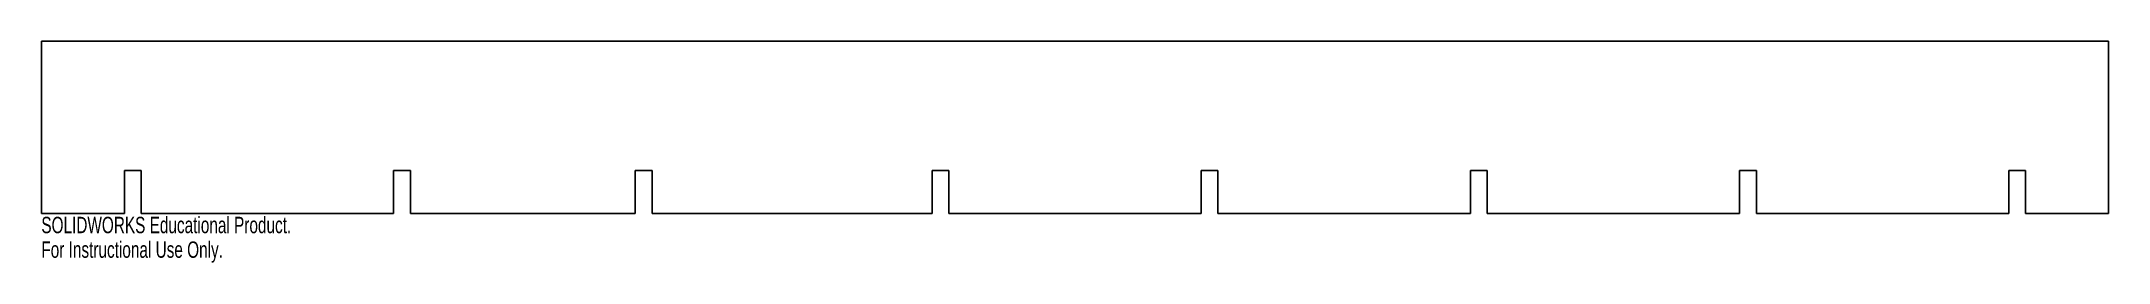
# Model space of a CAD drawing. Header units: inches. Extents: x -23.1 to 0.9, y -0.6 to 2.
import ezdxf

# ---------------------------------------------------------------- set-up
doc = ezdxf.new("R2010")
doc.units = ezdxf.units.IN
doc.header["$MEASUREMENT"] = 0
doc.styles.add('SLDTEXTSTYLE0', font='TXT', dxfattribs={"width": 0.7})

msp = doc.modelspace()

# ---------------------------------------------------------------- linework, layer by layer
at = {"color": 7, "linetype": 'Continuous', "lineweight": 25}
for p, q in [((-23.09, 2), (0.91, 2)), ((-23.09, 0), (-23.09, 2)), ((0.91, 2), (0.91, 0)), ((-22.125, 0), (-22.125, 0.5)), ((-22.125, 0.5), (-21.93, 0.5)), ((-21.93, 0.5), (-21.93, 0)), ((-19, 0), (-19, 0.5)), ((-19, 0.5), (-18.805, 0.5)), ((-18.805, 0.5), (-18.805, 0)), ((-16.195, 0), (-16.195, 0.5)), ((-16.195, 0.5), (-16, 0.5)), ((-16, 0.5), (-16, 0)), ((-12.75, 0), (-12.75, 0.5)), ((-12.75, 0.5), (-12.555, 0.5)), ((-12.555, 0.5), (-12.555, 0)), ((-9.625, 0), (-9.625, 0.5)), ((-9.625, 0.5), (-9.43, 0.5)), ((-9.43, 0.5), (-9.43, 0)), ((-6.5, 0), (-6.5, 0.5)), ((-6.5, 0.5), (-6.305, 0.5)), ((-6.305, 0.5), (-6.305, 0)), ((-3.375, 0), (-3.375, 0.5)), ((-3.375, 0.5), (-3.18, 0.5)), ((-3.18, 0.5), (-3.18, 0)), ((-0.25, 0), (-0.25, 0.5)), ((-0.25, 0.5), (-0.055, 0.5)), ((-0.055, 0.5), (-0.055, 0)), ((-22.125, 0), (-23.09, 0)), ((-19, 0), (-21.93, 0)), ((-16.195, 0), (-18.805, 0)), ((-12.75, 0), (-16, 0)), ((-9.625, 0), (-12.555, 0)), ((-6.5, 0), (-9.43, 0)), ((-3.375, 0), (-6.305, 0)), ((-0.25, 0), (-3.18, 0)), ((0.91, 0), (-0.055, 0))]:
    msp.add_line(p, q, dxfattribs=at)

# ---------------------------------------------------------------- texts
at = {"color": 7, "linetype": 'Continuous', "char_height": 0.1903, "attachment_point": 1, "style": 'SLDTEXTSTYLE0'}
for s, insert in [('SOLIDWORKS Educational Product.', (-23.09, -0.04)), ('For Instructional Use Only.', (-23.09, -0.326))]:
    msp.add_mtext(s, dxfattribs=dict(at, insert=insert))

doc.saveas('drawing.dxf')
